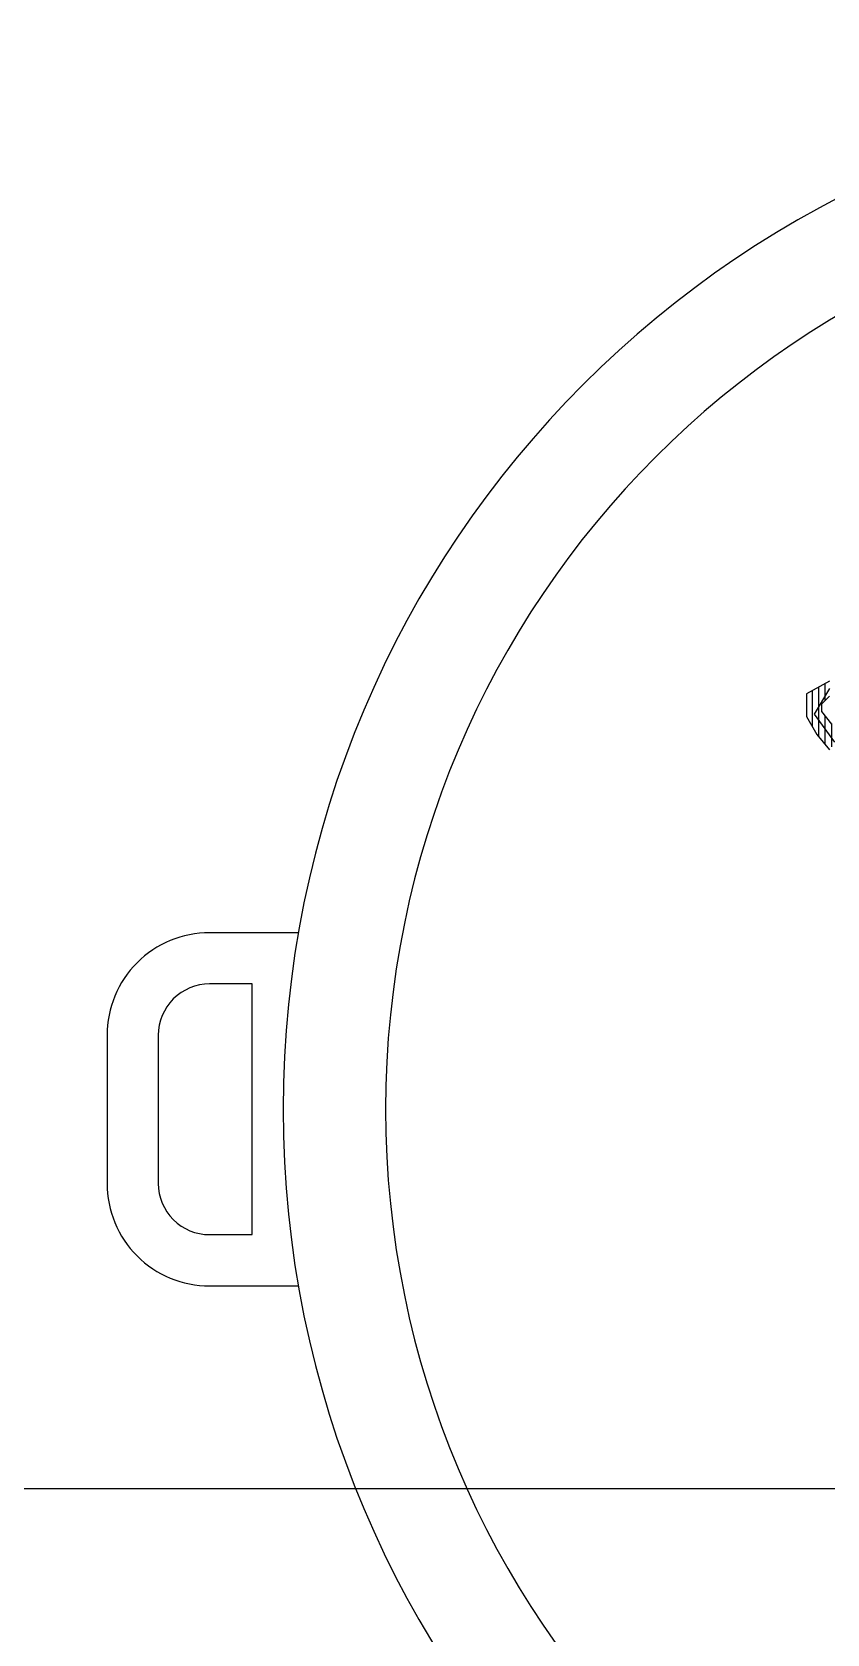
# Model space of a CAD drawing. Header units: millimetres. Extents: x 11489 to 12006, y 36725 to 37730.
# Drawn here: x 11541.79 to 11557.31, y 37398.84 to 37430.09 of the extents above; entities that cross this region are included whole.
import ezdxf

# ---------------------------------------------------------------- set-up
doc = ezdxf.new("R2010")
doc.units = ezdxf.units.MM
for name, color, linetype in [('Kıtc-002 Çizgi', 7, 'Continuous'), ('OC-Mutfak_Ekipman', 252, 'Continuous'), ('S2000-002 Çizgi', 7, 'Continuous')]:
    doc.layers.add(name, color=color, linetype=linetype)

# ---------------------------------------------------------------- blocks, each defined once
blk = doc.blocks.new('A$C72f7f077')
at = {"layer": 'S2000-002 Çizgi'}
blk.add_lwpolyline([(66.5, 10), (108.5, 10, 0.414214), (112.5, 14), (112.5, 56, 0.414214), (108.5, 60), (66.5, 60, 0.414214), (62.5, 56), (62.5, 14, 0.414214)], format="xyb", close=True, dxfattribs=at)
blk = doc.blocks.new('A$C0b4f8896')
at = {"ltscale": 30}
h = blk.add_hatch(dxfattribs=at)
h.set_pattern_fill('DC_LINES', color=256, scale=0.1, style=0)
h.set_pattern_definition([(360, (-19413.11011, 29189.02214), (1e-16, 0.125), [25])])
edge = h.paths.add_edge_path(flags=0)
edge.add_line((46.098, 0.644), (45.899, 0.495))
edge.add_line((45.899, 0.495), (45.651, 0.297))
edge.add_line((45.651, 0.297), (45.502, 0.297))
edge.add_line((45.502, 0.297), (45.353, 0.445))
edge.add_line((45.353, 0.445), (45.055, 0.445))
edge.add_line((45.055, 0.445), (45.303, 0))
edge.add_line((45.303, 0), (45.75, 0))
edge.add_line((45.75, 0), (46.098, 0.198))
edge.add_line((46.098, 0.198), (46.396, 0.445))
for p, q in [((45.055, 0.445), (45.303, 0)), ((45.204, 0.445), (45.7, 0.148)), ((45.502, 0.297), (45.353, 0.445)), ((45.899, 0.495), (45.651, 0.297)), ((45.7, 0.148), (46.247, 0.545)), ((46.098, 0.198), (46.396, 0.445)), ((45.303, 0), (45.75, 0)), ((45.651, 0.297), (45.502, 0.297)), ((45.75, 0), (46.098, 0.198))]:
    blk.add_line(p, q, dxfattribs=at)
blk = doc.blocks.new('A$C53E03B34')
at = {"layer": 'Kıtc-002 Çizgi'}
blk.add_lwpolyline([(3.736, 16.555), (2, 16.555, -0.414214), (0, 18.555), (0, 21.445, -0.414214), (2, 23.445), (3.736, 23.445)], format="xyb", dxfattribs=at)
blk.add_lwpolyline([(2.829, 17.555), (2, 17.555, -0.414214), (1, 18.555), (1, 21.445, -0.414214), (2, 22.445), (2.829, 22.445)], format="xyb", close=True, dxfattribs=at)
for radius in [20, 18]:
    blk.add_circle((23.437, 20), radius, dxfattribs=at)

msp = doc.modelspace()

# ---------------------------------------------------------------- block references
at = {"color": 0, "rotation": 90}
msp.add_blockref('A$C72f7f077', (11579.34, 37339.179), dxfattribs=at)
at = {"layer": 'OC-Mutfak_Ekipman', "linetype": 'Continuous', "rotation": 270}
msp.add_blockref('A$C0b4f8896', (11556.913, 37462.489), dxfattribs=at)
at = {"layer": 'S2000-002 Çizgi', "xscale": -1, "rotation": 180}
msp.add_blockref('A$C53E03B34', (11543.26, 37429.079), dxfattribs=at)

doc.saveas('drawing.dxf')
